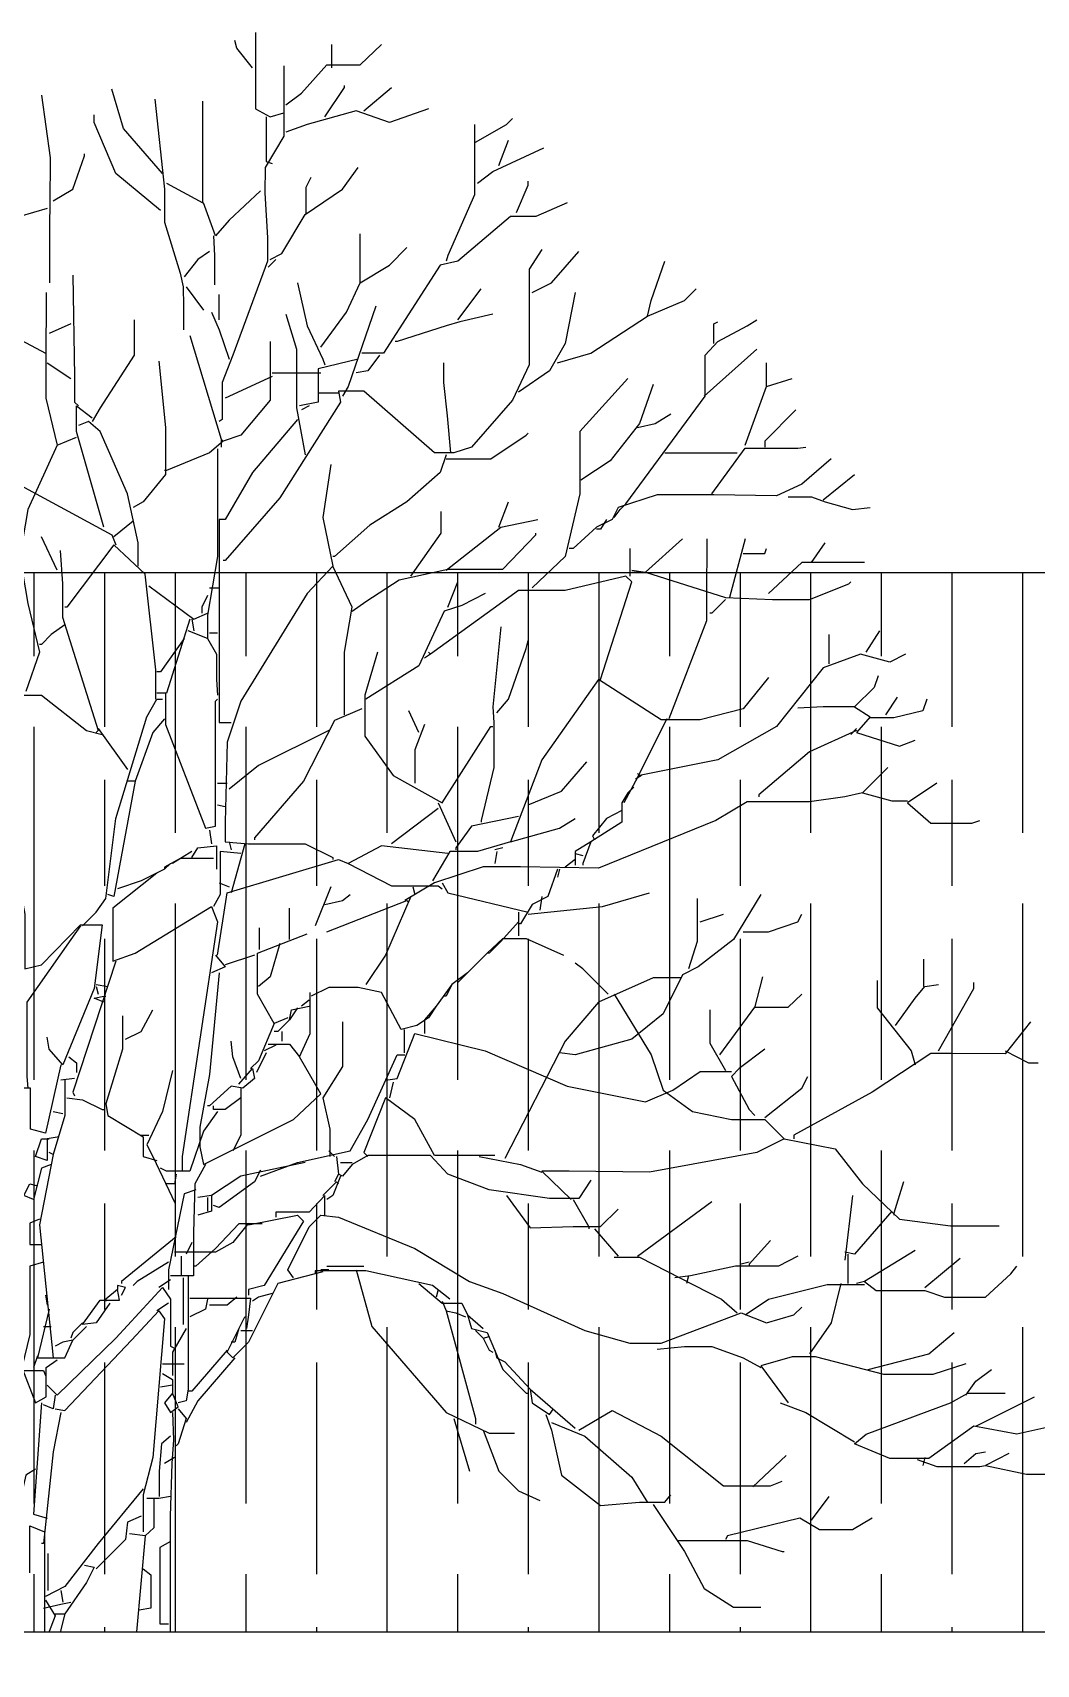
# Model space of a CAD drawing. Header units: centimetres. Extents: x -3096 to 13885, y -3131 to 5891.
# Drawn here: x 13259.6 to 13543.9, y 4264.7 to 4726.9 of the extents above; entities that cross this region are included whole.
import ezdxf

# ---------------------------------------------------------------- set-up
doc = ezdxf.new("R2010")
doc.units = ezdxf.units.CM

msp = doc.modelspace()

# ---------------------------------------------------------------- hatches: boundary and pattern name
at = {"transparency": 33554508}
h = msp.add_hatch(dxfattribs=at)
h.set_pattern_fill('GOST_WOOD', color=256, scale=10)
h.set_pattern_definition([(90, (0, 110.17), (60, -4e-15), [100, -20]), (90, (20, 90.17), (60, -4e-15), [60, -15, 30, -15]), (90, (40, 60.17), (60, -4e-15), [100, -20])])
h.paths.add_polyline_path([(13646.78, 4273.92), (13646.78, 4243.92), (13607.02, 4243.92), (13607.02, 3993.92), (13646.78, 3993.92), (13646.78, 3973.92), (13851.03, 3973.92), (13851.03, 4573.92), (13085.06, 4573.92), (13085.06, 4273.92)])

# ---------------------------------------------------------------- linework, layer by layer
msp.add_line((13085.06, 4573.92), (13851.03, 4573.92))
at = {"color": 84}
for points in [[(13321.86, 4716.9), (13317.44, 4722.44), (13316.88, 4724.65)], [(13322.7, 4726.87), (13322.7, 4705.27), (13326.85, 4703.06), (13330.72, 4704.17)], [(13331.28, 4706.38), (13335.71, 4709.7), (13342.9, 4717.73), (13352.32, 4717.73), (13358.41, 4723.55)], [(13344.29, 4716.9), (13344.29, 4723.55)], [(13330.72, 4717.46), (13330.72, 4697.52), (13325.46, 4688.66), (13325.33, 4681.47), (13326.09, 4668.73), (13326.09, 4662.09), (13316.33, 4635.51), (13313.28, 4627.76), (13313.28, 4617.24), (13312.45, 4616.69)], [(13296.4, 4687), (13285.32, 4699.74), (13282, 4710.81)], [(13342.35, 4703.06), (13347.89, 4711.36), (13347.89, 4711.92)], [(13353.42, 4704.72), (13361.18, 4711.36)], [(13262.07, 4709.15), (13264.56, 4691.43), (13264.42, 4678.14), (13264.35, 4672.61), (13264.35, 4656)], [(13294.18, 4708.04), (13296.95, 4682.57), (13296.95, 4673.16), (13301.38, 4658.77), (13302.21, 4654.89), (13302.35, 4649.35), (13302.35, 4642.71)], [(13297.5, 4684.24), (13307.75, 4678.7), (13307.75, 4707.49)], [(13371.69, 4705.27), (13360.62, 4701.4), (13351.21, 4704.72), (13337.37, 4700.84), (13331.28, 4698.63)], [(13295.84, 4676.48), (13283.11, 4687), (13277.02, 4701.4), (13277.02, 4703.61)], [(13325.74, 4703.06), (13325.74, 4690.33), (13327.4, 4689.77)], [(13384.71, 4700.84), (13384.71, 4680.91), (13377.23, 4663.75), (13376.68, 4662.09)], [(13384.98, 4695.86), (13393.84, 4700.84), (13395.5, 4702.51)], [(13391.63, 4689.22), (13394.4, 4696.42)], [(13265.39, 4679.25), (13270.93, 4682.57), (13274.25, 4691.99), (13274.25, 4692.54)], [(13385.54, 4684.24), (13389.97, 4687.56), (13404.36, 4694.2)], [(13326.85, 4662.64), (13330.17, 4664.3), (13336.81, 4675.38), (13347.33, 4682.57), (13351.76, 4688.66)], [(13337.09, 4675.38), (13337.09, 4683.13), (13338.47, 4685.9)], [(13396.61, 4675.93), (13399.93, 4683.68), (13399.93, 4684.79)], [(13324.08, 4682.02), (13315.22, 4673.72), (13311.35, 4669.29), (13308.02, 4678.7)], [(13411.01, 4678.7), (13402.15, 4674.82), (13394.95, 4674.82), (13380, 4662.09), (13375.02, 4660.98), (13358.96, 4636.07), (13352.87, 4636.07)], [(13263.73, 4677.04), (13255.98, 4674.82), (13254.87, 4674.82)], [(13310.79, 4669.29), (13311.07, 4663.75), (13311.07, 4655.44)], [(13352.32, 4656), (13352.32, 4669.84)], [(13309.68, 4664.86), (13306.36, 4662.64), (13302.49, 4657.66)], [(13403.81, 4665.41), (13400.21, 4659.87), (13400.21, 4632.74), (13395.5, 4622.78), (13383.88, 4609.49), (13378.89, 4607.83), (13373.36, 4607.83), (13353.42, 4625.27), (13346.23, 4625.27), (13346.78, 4622.22), (13329.62, 4595.09), (13314.11, 4577.38), (13313.56, 4577.38)], [(13341.24, 4637.73), (13348.44, 4647.69), (13352.32, 4656), (13360.62, 4660.98), (13365.6, 4665.96)], [(13401.04, 4653.23), (13406.58, 4656), (13414.33, 4664.86)], [(13328.51, 4662.64), (13326.29, 4660.43)], [(13433.71, 4646.59), (13434.81, 4651.01), (13438.69, 4662.09)], [(13270.93, 4658.21), (13271.48, 4629.42), (13271.48, 4622.22), (13272.59, 4621.12)], [(13303.04, 4654.89), (13308.02, 4648.25)], [(13334.6, 4656), (13337.37, 4643.82), (13341.8, 4634.41), (13342.35, 4632.74)], [(13263.45, 4653.23), (13263.31, 4633.3), (13263.31, 4623.33), (13266.5, 4610.04), (13272.03, 4612.26)], [(13312.45, 4645.48), (13312.45, 4652.68)], [(13380, 4645.48), (13386.64, 4654.34)], [(13413.22, 4653.23), (13410.45, 4638.83), (13406.02, 4631.08), (13397.16, 4624.99)], [(13408.24, 4633.3), (13417.65, 4636.07), (13433.71, 4646.59), (13444.23, 4651.01), (13447.55, 4654.34)], [(13288.37, 4645.48), (13288.37, 4635.51), (13278.68, 4620.56), (13276.46, 4616.69)], [(13310.24, 4647.69), (13312.45, 4642.71), (13315.22, 4634.41)], [(13331.28, 4647.14), (13334.32, 4637.17), (13334.32, 4620.56), (13336.81, 4607.28)], [(13356.75, 4649.35), (13348.99, 4626.65), (13347.33, 4623.89)], [(13389.97, 4647.14), (13380.55, 4644.92), (13376.68, 4643.82), (13362.84, 4639.39), (13362.28, 4639.39)], [(13424.29, 4589.56), (13425.95, 4591.77), (13427.62, 4593.43), (13450.04, 4623.89), (13450.04, 4635.51), (13453.64, 4639.39), (13461.94, 4643.82), (13464.71, 4645.48)], [(13270.37, 4644.37), (13264.28, 4641.6)], [(13304.15, 4641.05), (13313.01, 4611.7), (13313.01, 4609.49)], [(13452.53, 4638.83), (13452.53, 4644.37), (13453.64, 4644.92)], [(13254.87, 4640.5), (13263.18, 4636.07)], [(13326.85, 4639.39), (13326.85, 4622.78), (13318.54, 4612.81), (13313.56, 4611.15), (13313.01, 4611.7)], [(13449.76, 4623.89), (13464.71, 4637.17)], [(13263.73, 4633.3), (13270.37, 4628.87)], [(13295.29, 4633.85), (13297.23, 4615.03), (13297.23, 4601.74), (13290.86, 4593.99), (13288.09, 4592.33)], [(13351.76, 4634.41), (13340.41, 4631.64), (13340.41, 4622.22), (13335.15, 4621.12)], [(13357.85, 4635.51), (13354.53, 4631.08), (13351.21, 4630.53)], [(13378.06, 4607.83), (13377.09, 4618.35), (13376.05, 4627.76), (13376.05, 4633.3)], [(13467.48, 4626.65), (13467.48, 4633.3)], [(13327.4, 4629.42), (13314.11, 4623.33)], [(13327.4, 4630.53), (13341.24, 4630.53)], [(13428.17, 4628.87), (13414.6, 4613.92), (13414.6, 4596.2), (13410.45, 4578.48), (13401.04, 4569.63)], [(13435.37, 4627.21), (13431.49, 4616.13), (13423.19, 4605.61), (13414.88, 4600.08)], [(13461.39, 4610.04), (13467.48, 4626.65), (13474.68, 4628.87)], [(13346.23, 4624.72), (13340.69, 4624.72)], [(13279.79, 4586.79), (13272.03, 4613.92), (13272.03, 4621.12), (13276.46, 4617.79)], [(13337.92, 4621.12), (13335.71, 4620.01)], [(13430.94, 4615.03), (13435.92, 4616.13), (13440.35, 4618.9)], [(13475.78, 4620.01), (13466.93, 4611.15), (13466.93, 4609.49)], [(13289.48, 4575.72), (13289.48, 4582.36), (13286.43, 4596.2), (13278.68, 4613.92), (13275.36, 4616.69), (13272.59, 4615.58)], [(13334.6, 4617.24), (13321.86, 4602.29), (13314.11, 4589), (13312.45, 4589)], [(13376.68, 4606.17), (13389.41, 4606.17), (13399.38, 4612.81), (13399.93, 4613.37)], [(13266.5, 4610.04), (13258.19, 4591.77), (13255.98, 4578.48), (13258.19, 4565.2), (13261.52, 4551.36), (13257.64, 4540.28)], [(13313.56, 4611.15), (13309.68, 4607.83), (13297.5, 4602.85), (13296.95, 4602.85)], [(13311.9, 4608.94), (13311.9, 4578.48), (13309.13, 4561.87), (13309.13, 4555.23), (13303.59, 4557.45)], [(13451.98, 4596.2), (13461.39, 4609.21), (13476.34, 4609.21), (13478.55, 4609.49)], [(13344.01, 4604.51), (13341.8, 4589.56), (13344.57, 4575.72)], [(13376.68, 4607.28), (13375.02, 4602.29), (13365.6, 4593.99), (13355.08, 4587.34), (13345.12, 4578.48), (13344.57, 4578.48)], [(13485.75, 4606.17), (13477.45, 4598.97), (13470.25, 4595.65), (13452.53, 4595.93), (13436.47, 4595.93), (13425.4, 4592.33), (13423.74, 4589), (13419.31, 4586.79), (13412.67, 4580.7), (13411.56, 4580.7)], [(13438.69, 4607.83), (13459.17, 4607.83)], [(13241.31, 4559.11), (13241.31, 4581.25), (13250.44, 4601.74), (13282, 4584.58), (13283.11, 4581.81)], [(13483.54, 4594.54), (13492.39, 4601.74)], [(13473.57, 4595.37), (13480.21, 4595.37), (13484.09, 4593.99), (13491.84, 4591.77), (13496.82, 4592.33)], [(13366.71, 4572.95), (13375.29, 4585.13), (13375.29, 4591.22)], [(13391.63, 4586.79), (13394.4, 4593.99)], [(13288.09, 4588.45), (13282.55, 4584.02)], [(13312.45, 4589), (13312.45, 4549.69), (13312.45, 4531.42), (13315.77, 4531.42)], [(13350.1, 4562.98), (13353.98, 4565.75), (13363.39, 4571.84), (13377.23, 4574.89), (13392.73, 4574.89), (13402.15, 4584.58), (13402.15, 4585.13)], [(13376.68, 4574.61), (13392.18, 4586.79), (13402.7, 4589)], [(13422.08, 4589), (13420.42, 4586.24), (13419.31, 4586.24)], [(13266.5, 4574.61), (13262.07, 4584.02)], [(13294.46, 4538.07), (13294.46, 4546.37), (13291.41, 4573.5), (13282.55, 4581.81), (13269.27, 4564.09), (13268.71, 4564.09)], [(13428.72, 4580.7), (13428.72, 4572.95)], [(13443.67, 4583.47), (13433.15, 4574.06), (13455.85, 4566.86), (13469.14, 4566.3), (13479.66, 4566.3), (13490.73, 4570.73), (13491.29, 4571.29)], [(13450.59, 4583.47), (13450.45, 4566.86), (13450.45, 4560.21), (13439.8, 4532.53)], [(13461.39, 4583.47), (13456.96, 4566.86)], [(13460.84, 4579.32), (13466.93, 4579.32), (13467.48, 4580.7)], [(13480.21, 4576.82), (13484.09, 4582.36)], [(13267.33, 4580.15), (13268.02, 4570.73), (13268.02, 4561.32), (13275.91, 4536.41), (13278.13, 4529.21), (13277.57, 4528.65)], [(13495.16, 4576.82), (13477.45, 4576.82), (13468.03, 4567.96)], [(13347.89, 4533.64), (13347.89, 4551.36), (13350.1, 4564.09), (13344.57, 4575.72), (13337.37, 4567.96), (13318.54, 4537.51), (13314.67, 4525.89), (13314.11, 4503.19), (13314.11, 4497.65), (13320.76, 4497.1), (13336.81, 4497.1), (13344.57, 4493.22), (13344.57, 4492.67)], [(13420.42, 4543.6), (13429.28, 4571.29), (13427.62, 4572.95), (13410.45, 4568.8), (13397.16, 4568.8), (13372.25, 4550.8), (13371.69, 4551.36)], [(13377.23, 4564.09), (13380, 4571.29)], [(13429.28, 4574.61), (13433.15, 4574.06)], [(13429.28, 4574.06), (13431.49, 4574.06)], [(13292.52, 4570.18), (13305.25, 4560.77), (13309.13, 4562.43)], [(13309.13, 4567.41), (13307.47, 4564.09), (13307.47, 4562.43)], [(13309.68, 4569.63), (13312.45, 4569.63)], [(13387.75, 4567.96), (13381.11, 4564.64), (13376.12, 4562.98), (13368.93, 4547.48), (13353.98, 4538.07)], [(13455.85, 4566.3), (13451.98, 4562.43), (13451.42, 4562.43)], [(13268.71, 4559.11), (13264.84, 4556.34), (13262.07, 4553.57), (13261.52, 4553.57)], [(13304.15, 4560.77), (13297.5, 4539.73), (13294.74, 4539.73)], [(13304.7, 4560.77), (13305.25, 4557.45)], [(13392.18, 4558.55), (13389.97, 4535.85), (13390.24, 4531.42), (13390.24, 4518.69), (13386.64, 4503.74), (13386.64, 4503.19)], [(13495.72, 4551.36), (13499.59, 4557.45)], [(13302.49, 4555.23), (13295.84, 4545.82), (13294.74, 4545.82)], [(13309.13, 4555.23), (13311.62, 4550.8), (13311.62, 4543.6), (13311.9, 4539.17)], [(13309.68, 4556.89), (13311.9, 4556.89)], [(13391.07, 4534.19), (13394.4, 4538.07), (13399.38, 4552.46), (13399.93, 4554.68)], [(13485.2, 4548.03), (13485.2, 4556.34)], [(13357.3, 4551.36), (13353.7, 4539.17), (13353.7, 4527.55), (13361.73, 4516.47), (13375.57, 4508.72), (13389.41, 4530.32), (13389.97, 4530.32)], [(13372.25, 4550.8), (13370.59, 4549.69)], [(13506.79, 4550.8), (13502.36, 4548.59), (13494.06, 4550.8), (13483.54, 4546.93), (13470.25, 4530.32), (13453.64, 4520.9), (13431.49, 4516.47), (13430.94, 4517.03)], [(13468.03, 4544.16), (13460.84, 4535.3), (13448.65, 4532.25), (13437.58, 4532.25), (13419.86, 4543.6), (13403.81, 4520.9), (13394.95, 4497.65), (13385.54, 4494.88), (13377.79, 4494.88), (13372.8, 4486.58)], [(13499.04, 4544.71), (13497.93, 4541.39), (13492.39, 4535.85), (13496.82, 4533.08), (13492.95, 4528.65), (13505.13, 4524.78), (13509.56, 4526.44)], [(13255.42, 4540.84), (13254.87, 4538.07), (13250.16, 4526.99), (13250.16, 4515.37), (13257.36, 4477.16), (13257.36, 4461.66), (13262.07, 4462.77), (13273.14, 4474.12), (13279.23, 4474.12), (13277.02, 4456.12), (13268.16, 4434.53), (13264.28, 4438.96), (13263.73, 4442.28)], [(13255.98, 4539.17), (13262.07, 4539.17), (13274.8, 4529.21), (13279.23, 4528.1)], [(13297.23, 4539.73), (13297.23, 4530.87), (13308.58, 4501.53), (13311.35, 4502.08), (13311.35, 4537.51), (13311.9, 4538.07)], [(13273.7, 4473.84), (13277.57, 4477.72), (13280.34, 4481.59), (13283.11, 4504.29), (13291.97, 4533.08), (13294.74, 4538.07), (13296.4, 4538.07)], [(13352.87, 4535.3), (13345.12, 4531.98), (13336.26, 4514.81), (13322.42, 4498.76), (13322.42, 4498.2)], [(13368.93, 4528.65), (13366.16, 4534.74)], [(13476.34, 4535.58), (13483.54, 4535.99), (13492.39, 4535.99)], [(13512.88, 4538.07), (13511.77, 4534.74), (13503.47, 4532.81), (13496.82, 4532.81)], [(13501.25, 4533.64), (13504.57, 4538.62)], [(13278.13, 4529.76), (13286.43, 4518.14)], [(13296.95, 4532.53), (13293.63, 4528.65), (13288.64, 4514.81), (13286.43, 4514.81)], [(13370.59, 4530.87), (13367.82, 4523.67), (13367.82, 4514.26)], [(13439.24, 4532.53), (13430.38, 4514.81), (13427.06, 4508.72)], [(13492.95, 4529.76), (13491.29, 4528.1)], [(13343.46, 4529.21), (13323.53, 4519.24), (13315.22, 4512.6)], [(13492.95, 4529.21), (13479.66, 4523.12), (13465.26, 4510.94), (13465.26, 4510.38)], [(13399.93, 4508.17), (13409.34, 4512.04), (13416.54, 4520.35)], [(13432.04, 4516.47), (13430.38, 4515.37)], [(13501.81, 4518.69), (13494.61, 4511.49), (13502.91, 4509.28), (13507.34, 4509.28)], [(13288.64, 4514.81), (13282.55, 4482.15), (13280.89, 4482.7)], [(13311.9, 4514.26), (13314.67, 4514.26)], [(13494.61, 4511.49), (13489.63, 4510.38), (13479.66, 4509), (13461.94, 4509), (13453.08, 4503.74), (13419.86, 4490.18), (13397.72, 4490.59), (13387.2, 4490.59), (13373.36, 4486.02), (13365.05, 4481.04)], [(13429.83, 4513.15), (13428.17, 4511.49), (13426.51, 4508.72), (13426.51, 4503.19), (13417.65, 4497.65), (13413.22, 4494.88), (13413.22, 4491.01)], [(13515.65, 4514.26), (13507.34, 4508.72), (13513.99, 4502.91), (13525.61, 4502.91), (13527.83, 4503.74)], [(13311.9, 4508.17), (13314.11, 4507.62)], [(13374.46, 4507.06), (13361.18, 4497.1)], [(13374.46, 4508.72), (13379.45, 4497.65)], [(13397.16, 4504.85), (13383.88, 4502.08), (13379.45, 4495.99), (13379.45, 4495.43)], [(13394.95, 4497.65), (13408.79, 4501.53), (13413.22, 4504.29)], [(13426.51, 4506.51), (13422.08, 4504.29), (13418.2, 4499.31), (13418.76, 4498.2)], [(13309.68, 4500.97), (13310.24, 4497.1)], [(13315.22, 4497.65), (13315.77, 4495.43)], [(13417.65, 4497.65), (13415.43, 4491.56), (13415.43, 4491.01)], [(13310.79, 4492.94), (13301.38, 4492.94), (13296.95, 4490.45), (13296.95, 4489.9)], [(13304.7, 4494.88), (13299.16, 4491.56)], [(13304.7, 4493.22), (13306.36, 4495.99), (13311.62, 4496.54), (13311.62, 4489.9)], [(13318.54, 4494.33), (13312.73, 4494.88), (13312.73, 4482.7), (13310.79, 4479.38)], [(13311.9, 4465.54), (13314.67, 4483.25), (13346.23, 4492.67), (13348.99, 4491.56)], [(13319.65, 4497.1), (13315.77, 4483.25)], [(13377.23, 4494.33), (13358.41, 4496.54), (13348.99, 4491.56), (13361.18, 4485.19), (13374.46, 4485.19), (13375.57, 4484.36)], [(13392.73, 4495.99), (13390.52, 4495.43)], [(13391.07, 4494.88), (13390.52, 4491.56)], [(13413.22, 4492.67), (13410.45, 4490.45)], [(13413.22, 4494.33), (13415.43, 4493.77)], [(13294.74, 4488.79), (13282.28, 4478.82), (13282.28, 4463.88), (13288.64, 4466.09), (13310.24, 4479.38), (13311.9, 4474.95), (13301.93, 4408.51), (13301.93, 4404.63)], [(13298.61, 4491.56), (13296.95, 4489.9), (13290.31, 4486.58), (13283.66, 4484.36)], [(13408.24, 4489.9), (13405.47, 4482.15), (13401.04, 4479.93), (13397.72, 4474.4), (13397.16, 4474.4)], [(13408.79, 4489.9), (13408.24, 4487.68)], [(13312.45, 4486.02), (13315.22, 4484.91)], [(13344.01, 4484.91), (13339.58, 4473.84)], [(13367.27, 4484.91), (13367.82, 4482.7)], [(13375.57, 4486.02), (13377.23, 4483.25), (13399.93, 4477.72)], [(13332.38, 4469.97), (13332.38, 4478.82)], [(13342.35, 4479.93), (13347.33, 4481.04), (13349.55, 4482.7)], [(13342.9, 4472.18), (13365.6, 4481.04), (13366.16, 4480.49)], [(13366.71, 4482.15), (13359.51, 4465.54), (13353.98, 4457.23)], [(13399.93, 4477.16), (13420.97, 4479.38), (13434.26, 4483.25)], [(13403.81, 4482.15), (13403.25, 4478.27)], [(13465.82, 4482.7), (13458.07, 4469.97), (13448.1, 4462.21), (13443.67, 4460), (13438.13, 4448.93), (13429.28, 4441.73), (13413.22, 4437.3), (13408.79, 4437.85)], [(13447.82, 4481.59), (13447.82, 4469.41), (13445.33, 4461.66)], [(13397.16, 4474.95), (13392.18, 4469.41), (13388.86, 4466.09), (13388.3, 4466.09)], [(13397.16, 4477.72), (13397.16, 4471.07)], [(13448.65, 4474.95), (13455.3, 4477.16)], [(13460.84, 4472.18), (13468.03, 4472.18), (13476.34, 4474.95), (13477.45, 4477.16)], [(13273.14, 4473.84), (13270.37, 4469.97), (13257.92, 4452.25), (13257.92, 4431.21), (13258.19, 4427.89)], [(13331.83, 4447.82), (13327.96, 4446.16), (13323.25, 4454.46), (13323.25, 4466.09), (13337.37, 4471.63)], [(13323.8, 4467.2), (13323.8, 4473.29)], [(13380, 4457.79), (13388.3, 4466.09), (13392.73, 4470.24), (13399.38, 4470.24), (13409.9, 4465.54)], [(13311.35, 4465.54), (13314.11, 4462.21), (13310.24, 4460.55)], [(13322.42, 4465.54), (13314.11, 4462.77)], [(13329.62, 4468.86), (13326.85, 4459.45), (13323.53, 4456.68)], [(13283.11, 4463.88), (13270.93, 4426.78), (13271.48, 4425.67)], [(13312.45, 4460.55), (13309.68, 4431.76), (13306.92, 4416.81), (13306.92, 4411.28), (13308.02, 4406.29), (13333.49, 4419.03), (13341.24, 4426.23), (13335.15, 4436.75), (13338.2, 4443.39), (13338.2, 4455.02)], [(13382.77, 4460.55), (13378.34, 4457.23), (13373.91, 4451.14), (13370.59, 4447.27), (13370.59, 4443.39)], [(13422.63, 4454.46), (13415.43, 4461.66), (13413.22, 4463.32)], [(13512.05, 4456.68), (13512.05, 4464.43)], [(13277.57, 4457.23), (13280.89, 4456.68)], [(13277.57, 4456.68), (13278.13, 4454.46)], [(13373.91, 4451.14), (13371.69, 4447.82), (13368.37, 4445.6), (13363.94, 4444.5), (13358.41, 4455.02), (13351.76, 4456.4), (13343.46, 4456.4), (13338.47, 4453.91)], [(13378.34, 4457.23), (13376.68, 4453.91), (13376.12, 4453.91)], [(13443.12, 4459.17), (13435.37, 4459.17), (13419.86, 4452.25), (13410.45, 4441.18), (13393.29, 4407.96)], [(13464.16, 4450.59), (13466.37, 4459.45)], [(13498.76, 4458.34), (13498.76, 4450.59), (13508.45, 4438.41), (13509.56, 4434.53)], [(13504.02, 4445.6), (13509.56, 4453.36), (13512.33, 4456.68), (13516.2, 4457.23)], [(13516.2, 4438.41), (13526.17, 4456.12), (13526.17, 4457.79)], [(13279.79, 4452.25), (13277.02, 4453.36), (13279.79, 4453.91), (13280.34, 4453.91)], [(13334.6, 4450.59), (13332.38, 4447.27), (13332.94, 4450.03), (13337.92, 4451.14)], [(13337.92, 4452.8), (13335.71, 4451.14)], [(13424.29, 4454.46), (13434.81, 4437.3), (13438.13, 4427.33), (13446.44, 4421.24), (13457.51, 4419.03), (13466.93, 4419.03), (13472.46, 4413.49), (13464.71, 4409.62), (13434.26, 4404.08), (13411.56, 4404.36), (13403.81, 4404.36), (13412.11, 4396.33)], [(13454.19, 4437.3), (13464.16, 4450.86), (13473.57, 4450.86), (13477.45, 4454.46)], [(13285.05, 4448.37), (13285.05, 4438.96), (13280.34, 4423.46), (13280.89, 4420.14), (13290.86, 4414.05), (13290.86, 4408.51), (13294.74, 4407.4)], [(13285.88, 4441.73), (13290.31, 4443.94), (13293.63, 4450.03)], [(13332.38, 4447.27), (13329.06, 4443.94), (13327.96, 4443.94)], [(13347.33, 4446.71), (13347.33, 4433.98), (13341.8, 4425.12), (13343.73, 4416.26), (13343.73, 4408.51)], [(13451.42, 4450.03), (13451.42, 4440.62), (13455.85, 4432.87)], [(13542.22, 4446.71), (13535.03, 4437.58), (13520.08, 4437.72), (13513.99, 4437.72), (13497.38, 4426.78), (13475.23, 4414.6), (13475.23, 4413.49)], [(13327.96, 4446.16), (13323.53, 4435.64), (13321.31, 4433.42)], [(13330.17, 4443.94), (13330.17, 4441.18)], [(13359.51, 4430.1), (13362.84, 4430.66), (13367.82, 4443.39), (13387.75, 4438.41), (13411.01, 4428.44), (13433.15, 4424.01), (13440.9, 4427.33), (13448.65, 4432.59), (13457.51, 4432.59)], [(13364.77, 4444.5), (13364.77, 4437.85)], [(13318.54, 4430.66), (13316.33, 4436.75), (13315.77, 4441.18)], [(13325.74, 4437.85), (13322.97, 4432.32)], [(13324.08, 4402.97), (13334.6, 4406.85), (13349.55, 4410.17), (13354.53, 4419.03), (13362.84, 4437.3), (13365.05, 4437.3)], [(13328.51, 4440.07), (13325.19, 4438.41)], [(13326.29, 4440.35), (13332.38, 4440.35), (13335.15, 4436.75)], [(13466.93, 4438.96), (13459.73, 4433.42), (13457.51, 4431.21), (13462.5, 4421.8), (13464.16, 4420.14)], [(13535.03, 4438.41), (13541.67, 4435.09), (13544.44, 4435.09)], [(13267.61, 4434.53), (13263.18, 4415.15), (13259.02, 4416.26), (13259.02, 4427.89), (13256.53, 4427.89)], [(13269.82, 4436.75), (13272.03, 4435.09), (13272.03, 4432.32)], [(13299.16, 4432.87), (13296.4, 4421.24), (13291.97, 4411.83), (13293.63, 4408.51), (13299.99, 4395.22), (13299.99, 4389.13)], [(13317.99, 4428.99), (13321.86, 4433.42), (13322.42, 4430.66), (13319.1, 4427.89), (13315.77, 4428.44), (13309.68, 4422.9), (13309.13, 4422.9)], [(13268.71, 4430.1), (13268.71, 4420.14), (13265.39, 4409.06), (13264.28, 4409.62)], [(13271.48, 4430.66), (13267.61, 4430.1)], [(13361.73, 4429.55), (13360.62, 4425.12)], [(13466.93, 4419.58), (13477.45, 4427.89), (13479.11, 4431.21)], [(13269.27, 4425.12), (13273.7, 4424.57), (13279.23, 4421.8), (13279.79, 4421.8)], [(13318.54, 4425.12), (13314.11, 4421.8), (13310.79, 4421.8), (13310.79, 4422.9)], [(13318.54, 4427.89), (13318.54, 4414.6), (13316.33, 4410.17)], [(13390.52, 4408.79), (13373.36, 4408.79), (13367.82, 4419.03), (13359.51, 4425.12), (13353.42, 4409.62), (13354.53, 4408.51)], [(13265.39, 4421.24), (13268.16, 4420.69)], [(13311.9, 4421.24), (13308.02, 4415.71), (13304.15, 4404.36), (13297.5, 4404.36), (13295.84, 4405.19)], [(13290.31, 4414.6), (13292.52, 4414.6)], [(13267.05, 4414.05), (13263.73, 4413.49), (13263.73, 4407.4), (13260.41, 4408.51), (13262.07, 4413.49), (13264.28, 4413.49)], [(13343.46, 4410.17), (13345.12, 4408.51)], [(13472.46, 4413.49), (13486.86, 4410.72), (13494.61, 4400.76), (13505.13, 4390.79), (13519.52, 4388.85), (13533.37, 4388.85)], [(13264.84, 4406.29), (13262.07, 4405.19), (13259.85, 4396.33), (13257.09, 4397.44), (13258.75, 4400.76), (13260.96, 4400.2)], [(13265.39, 4409.06), (13261.52, 4389.13), (13265.39, 4351.48)], [(13308.58, 4406.29), (13305.53, 4400.76), (13305.12, 4386.92), (13305.12, 4374.74), (13298.61, 4374.74)], [(13336.81, 4406.85), (13318.54, 4402.97), (13310.24, 4397.44), (13310.24, 4393.01), (13306.36, 4391.9)], [(13345.67, 4408.51), (13346.23, 4403.53), (13345.12, 4401.31)], [(13417.65, 4401.86), (13414.33, 4396.61), (13406.02, 4396.61), (13388.86, 4399.1), (13377.23, 4403.53), (13372.25, 4408.79), (13354.53, 4408.79), (13350.1, 4406.29), (13347.33, 4402.97), (13346.23, 4403.53)], [(13346.78, 4406.85), (13350.1, 4406.85)], [(13386.09, 4408.51), (13397.72, 4406.29), (13403.81, 4404.08)], [(13300.27, 4403.53), (13299.72, 4400.76), (13297.5, 4400.76)], [(13324.08, 4404.63), (13322.42, 4401.31), (13312.45, 4394.11), (13310.79, 4394.67)], [(13341.8, 4397.44), (13345.67, 4401.31), (13346.23, 4400.76)], [(13346.78, 4402.97), (13344.57, 4397.44), (13342.9, 4396.33)], [(13506.24, 4401.31), (13503.47, 4392.45), (13503.47, 4391.9)], [(13305.81, 4399.1), (13302.49, 4397.99), (13298.06, 4376.4), (13298.06, 4370.86)], [(13310.24, 4397.44), (13306.36, 4396.88)], [(13309.13, 4396.88), (13309.13, 4393.01)], [(13342.35, 4391.9), (13342.35, 4397.44), (13337.92, 4392.73), (13328.51, 4392.73), (13328.51, 4391.35)], [(13393.84, 4397.44), (13400.49, 4388.3), (13412.67, 4388.72), (13420.42, 4388.72), (13425.4, 4393.56)], [(13412.67, 4396.33), (13417.1, 4388.58), (13417.1, 4388.02)], [(13430.94, 4380.27), (13451.98, 4395.77)], [(13491.84, 4397.44), (13489.63, 4379.16)], [(13320.76, 4389.13), (13334.6, 4391.9), (13336.26, 4390.24), (13325.19, 4371.97), (13320.76, 4370.86), (13320.76, 4369.2)], [(13333.49, 4374.18), (13331.83, 4376.4), (13337.92, 4388.58), (13341.24, 4391.9), (13346.23, 4391.35), (13367.82, 4382.49), (13383.32, 4373.07), (13392.73, 4369.75), (13415.99, 4359.23), (13428.72, 4355.63), (13437.58, 4355.63), (13460.28, 4364.22), (13467.48, 4361.45), (13475.23, 4363.66), (13477.45, 4365.88)], [(13502.91, 4393.01), (13492.39, 4380.83), (13489.63, 4381.38)], [(13261.52, 4390.79), (13258.75, 4389.68), (13258.75, 4383.59), (13262.07, 4383.59)], [(13320.76, 4389.68), (13316.33, 4384.15), (13311.35, 4381.38), (13299.72, 4381.38)], [(13324.63, 4389.41), (13317.99, 4389.41), (13311.35, 4382.49), (13305.81, 4377.5), (13305.25, 4377.5)], [(13418.76, 4388.02), (13425.4, 4380.27)], [(13300.27, 4385.81), (13284.77, 4373.07), (13284.77, 4372.52)], [(13304.7, 4384.15), (13303.04, 4380.83)], [(13468.59, 4384.7), (13462.5, 4378.06), (13462.5, 4377.5)], [(13509.56, 4381.93), (13495.16, 4373.07), (13492.95, 4372.52)], [(13262.62, 4378.61), (13258.75, 4377.5), (13258.75, 4358.13), (13256.53, 4348.71), (13260.41, 4338.75), (13263.45, 4340.41), (13263.45, 4348.71), (13266.5, 4350.93)], [(13298.06, 4378.61), (13289.2, 4373.07), (13288.09, 4371.97)], [(13301.66, 4380.27), (13301.66, 4374.74)], [(13342.9, 4377.5), (13351.76, 4377.5), (13353.42, 4377.5)], [(13424.29, 4380), (13431.49, 4380), (13454.74, 4368.09), (13459.17, 4364.22)], [(13476.34, 4380.27), (13470.8, 4377.5), (13458.62, 4377.5), (13445.89, 4374.74), (13441.46, 4374.18)], [(13462.5, 4378.61), (13460.28, 4378.06)], [(13490.46, 4380.83), (13490.46, 4372.52)], [(13495.16, 4373.07), (13498.48, 4370.58), (13512.33, 4370.58), (13517.86, 4368.64), (13529.49, 4368.64), (13536.69, 4375.29), (13538.35, 4377.5)], [(13512.33, 4371.41), (13522.29, 4379.72)], [(13298.61, 4373.63), (13295.29, 4371.41)], [(13303.59, 4374.74), (13303.59, 4342.62), (13303.04, 4339.3), (13300.83, 4338.75)], [(13302.21, 4374.18), (13302.21, 4360.89)], [(13341.8, 4375.84), (13329.06, 4372.52), (13320.76, 4355.91), (13316.33, 4351.48), (13314.67, 4353.14), (13319.65, 4363.11), (13320.2, 4363.11)], [(13377.79, 4368.09), (13372.8, 4371.97), (13353.98, 4376.12), (13339.58, 4376.12), (13339.58, 4375.29)], [(13343.46, 4376.4), (13341.24, 4376.4)], [(13351.21, 4376.4), (13355.64, 4360.34), (13376.68, 4335.98), (13388.86, 4330.17), (13396.06, 4330.17)], [(13368.93, 4372.52), (13375.57, 4366.98), (13381.11, 4366.98), (13382.77, 4363.66), (13383.88, 4359.79), (13388.3, 4358.68), (13392.73, 4348.16), (13399.38, 4341.52), (13399.93, 4341.52)], [(13445.33, 4374.74), (13444.78, 4372.52)], [(13488.52, 4372.52), (13485.75, 4361.45), (13479.66, 4352.59)], [(13263.18, 4369.2), (13263.73, 4366.43)], [(13263.73, 4343.73), (13266.5, 4340.96), (13283.11, 4357.02), (13296.4, 4371.41), (13298.61, 4368.09), (13298.61, 4354.8), (13299.72, 4354.25)], [(13281.45, 4366.98), (13277.57, 4361.45), (13273.7, 4360.89), (13278.68, 4367.81), (13284.22, 4367.81), (13283.66, 4370.86), (13280.34, 4368.09), (13280.34, 4367.54)], [(13284.77, 4369.2), (13285.88, 4371.41), (13283.66, 4371.97), (13283.66, 4370.86)], [(13304.15, 4368.37), (13321.31, 4368.37), (13320.76, 4363.66), (13320.2, 4359.79)], [(13309.13, 4368.09), (13308.58, 4365.32), (13304.15, 4363.11)], [(13317.44, 4368.64), (13314.67, 4366.43), (13309.68, 4366.43)], [(13327.4, 4369.75), (13323.53, 4368.64), (13321.86, 4367.54)], [(13374.46, 4370.86), (13373.91, 4368.64)], [(13461.39, 4363.66), (13468.03, 4368.09), (13484.64, 4372.24), (13495.16, 4372.24)], [(13264.28, 4365.32), (13260.96, 4351.48), (13268.71, 4351.48), (13270.93, 4356.46)], [(13265.94, 4337.09), (13268.71, 4336.53), (13287.54, 4356.46), (13295.29, 4364.77), (13296.95, 4362.55), (13293.63, 4323.24), (13290.86, 4312.72), (13290.86, 4302.21)], [(13298.06, 4366.98), (13294.74, 4364.77)], [(13375.57, 4367.54), (13376.68, 4364.77), (13379.45, 4364.22), (13382.21, 4363.11)], [(13376.68, 4364.77), (13384.98, 4334.32), (13384.98, 4332.66)], [(13382.77, 4363.66), (13387.2, 4359.79)], [(13262.62, 4360.34), (13264.84, 4360.34)], [(13274.8, 4360.34), (13270.93, 4356.46), (13268.16, 4355.91), (13265.94, 4354.8)], [(13273.7, 4361.45), (13270.93, 4358.68), (13270.37, 4357.02)], [(13303.04, 4359.79), (13299.16, 4353.14), (13299.16, 4346.5)], [(13317.99, 4359.79), (13316.88, 4355.91), (13315.77, 4355.91)], [(13318.54, 4359.23), (13321.86, 4359.23)], [(13384.98, 4359.23), (13387.2, 4357.02), (13388.86, 4357.57)], [(13496.27, 4348.16), (13513.43, 4352.59), (13520.63, 4358.68)], [(13387.2, 4357.02), (13388.86, 4353.7), (13389.97, 4353.14)], [(13436.47, 4353.97), (13444.23, 4354.67), (13451.98, 4354.67), (13460.84, 4351.48), (13465.82, 4348.71)], [(13260.96, 4352.04), (13259.85, 4348.71)], [(13296.4, 4349.82), (13302.49, 4349.82)], [(13316.88, 4351.48), (13306.36, 4339.3), (13303.04, 4333.21)], [(13314.67, 4353.7), (13304.7, 4342.07), (13303.59, 4342.07)], [(13390.52, 4353.7), (13391.07, 4351.48), (13393.29, 4350.37), (13400.49, 4342.62), (13401.04, 4338.75), (13406.02, 4335.43), (13407.13, 4337.09)], [(13523.95, 4349.82), (13514.54, 4346.78), (13500.7, 4346.78), (13481.32, 4351.76), (13474.68, 4351.76), (13465.82, 4349.27), (13473.57, 4338.75)], [(13257.09, 4347.88), (13262.62, 4347.88), (13263.18, 4346.5)], [(13296.4, 4347.05), (13299.16, 4345.39), (13299.16, 4341.52)], [(13523.95, 4340.96), (13526.72, 4344.84), (13531.15, 4348.16)], [(13265.94, 4340.96), (13265.39, 4337.09), (13262.62, 4338.19)], [(13299.16, 4343.73), (13295.84, 4343.18)], [(13299.16, 4341.52), (13296.95, 4338.75), (13298.61, 4335.98), (13300.83, 4337.64), (13299.16, 4341.52)], [(13400.49, 4342.62), (13413.22, 4331.55)], [(13551.08, 4332.66), (13538.35, 4329.89), (13526.17, 4332.1), (13513.43, 4322.97), (13502.36, 4322.97), (13492.39, 4327.12), (13495.72, 4329.89), (13519.52, 4338.75), (13524.51, 4341.52), (13535.03, 4341.52)], [(13526.72, 4332.1), (13543.33, 4340.41)], [(13262.07, 4338.75), (13259.85, 4307.19), (13263.73, 4306.08)], [(13267.61, 4335.98), (13265.39, 4324.91), (13262.62, 4298.88), (13262.07, 4298.88)], [(13299.16, 4335.98), (13299.44, 4328.23), (13299.03, 4321.58), (13298.54, 4306.63), (13298.54, 4273.92)], [(13300.83, 4337.09), (13303.04, 4334.32), (13300.83, 4327.12), (13300.27, 4326.57)], [(13414.33, 4331), (13423.74, 4336.53), (13437.58, 4329.33), (13455.3, 4315.22), (13468.59, 4315.22), (13471.91, 4316.6)], [(13471.35, 4338.75), (13478.55, 4335.98), (13492.39, 4327.67)], [(13378.89, 4334.32), (13383.32, 4319.37)], [(13387.2, 4331), (13391.63, 4319.37), (13397.16, 4313.83), (13403.25, 4311.06)], [(13404.91, 4335.43), (13406.58, 4331), (13409.34, 4318.26), (13420.42, 4309.68), (13431.49, 4310.65), (13438.69, 4310.65), (13440.35, 4312.72)], [(13406.58, 4333.21), (13415.99, 4329.33), (13429.28, 4317.71), (13433.71, 4310.51)], [(13298.61, 4329.33), (13296.12, 4327.12), (13295.43, 4319.37), (13295.43, 4312.17)], [(13299.72, 4323.24), (13296.95, 4321.58)], [(13463.6, 4314.94), (13473.02, 4323.8)], [(13510.11, 4322.69), (13515.65, 4320.75), (13527.83, 4320.75), (13529.49, 4321.03)], [(13512.33, 4323.24), (13511.77, 4321.03)], [(13523.4, 4321.58), (13526.72, 4324.35), (13529.49, 4324.91)], [(13536.13, 4324.35), (13529.49, 4321.03), (13541.12, 4318.54), (13551.64, 4318.54), (13555.51, 4323.24), (13555.51, 4323.8)], [(13260.41, 4319.92), (13257.64, 4318.26), (13256.53, 4313.28)], [(13290.86, 4314.39), (13278.13, 4298.88), (13268.71, 4286.7), (13263.18, 4283.93)], [(13293.9, 4311.62), (13293.9, 4303.31), (13291.41, 4301.1), (13286.98, 4301.65)], [(13298.61, 4312.17), (13295.29, 4311.62), (13291.97, 4311.62)], [(13435.37, 4309.96), (13444.23, 4296.67), (13449.76, 4286.15), (13458.07, 4280.89), (13465.82, 4280.89)], [(13480.21, 4305.53), (13485.2, 4312.17)], [(13258.75, 4290.58), (13258.75, 4303.87), (13262.9, 4302.21), (13262.9, 4273.92), (13264.37, 4273.92)], [(13290.31, 4306.63), (13286.43, 4304.97), (13285.88, 4299.99), (13277.57, 4291.69)], [(13497.38, 4306.08), (13491.84, 4302.76), (13482.43, 4302.76), (13476.89, 4306.08), (13456.41, 4301.1), (13455.85, 4299.99)], [(13291.41, 4301.1), (13289.01, 4273.92)], [(13298.61, 4299.44), (13295.57, 4297.78), (13295.57, 4276.18), (13298.06, 4276.18)], [(13442.56, 4299.71), (13461.94, 4299.71), (13471.91, 4296.67), (13472.46, 4296.67)], [(13264.01, 4285.6), (13264.01, 4296.11)], [(13274.25, 4292.79), (13277.02, 4292.24), (13274.8, 4287.81), (13268.71, 4278.95), (13267.61, 4274.52), (13267.45, 4273.92)], [(13290.86, 4291.69), (13293.07, 4290.02), (13293.07, 4280.61), (13289.75, 4280.06)], [(13267.61, 4285.6), (13268.16, 4282.27)], [(13262.62, 4280.61), (13267.61, 4281.72), (13270.37, 4282.27)], [(13263.18, 4282.83), (13265.94, 4278.4), (13264.28, 4273.97), (13264.37, 4273.92)], [(13265.94, 4278.95), (13268.71, 4278.95)]]:
    msp.add_lwpolyline(points, dxfattribs=at)
msp.add_lwpolyline([(13085.06, 4273.92), (13646.78, 4273.92), (13646.78, 4243.92), (13085.06, 4243.92)])

doc.saveas('drawing.dxf')
